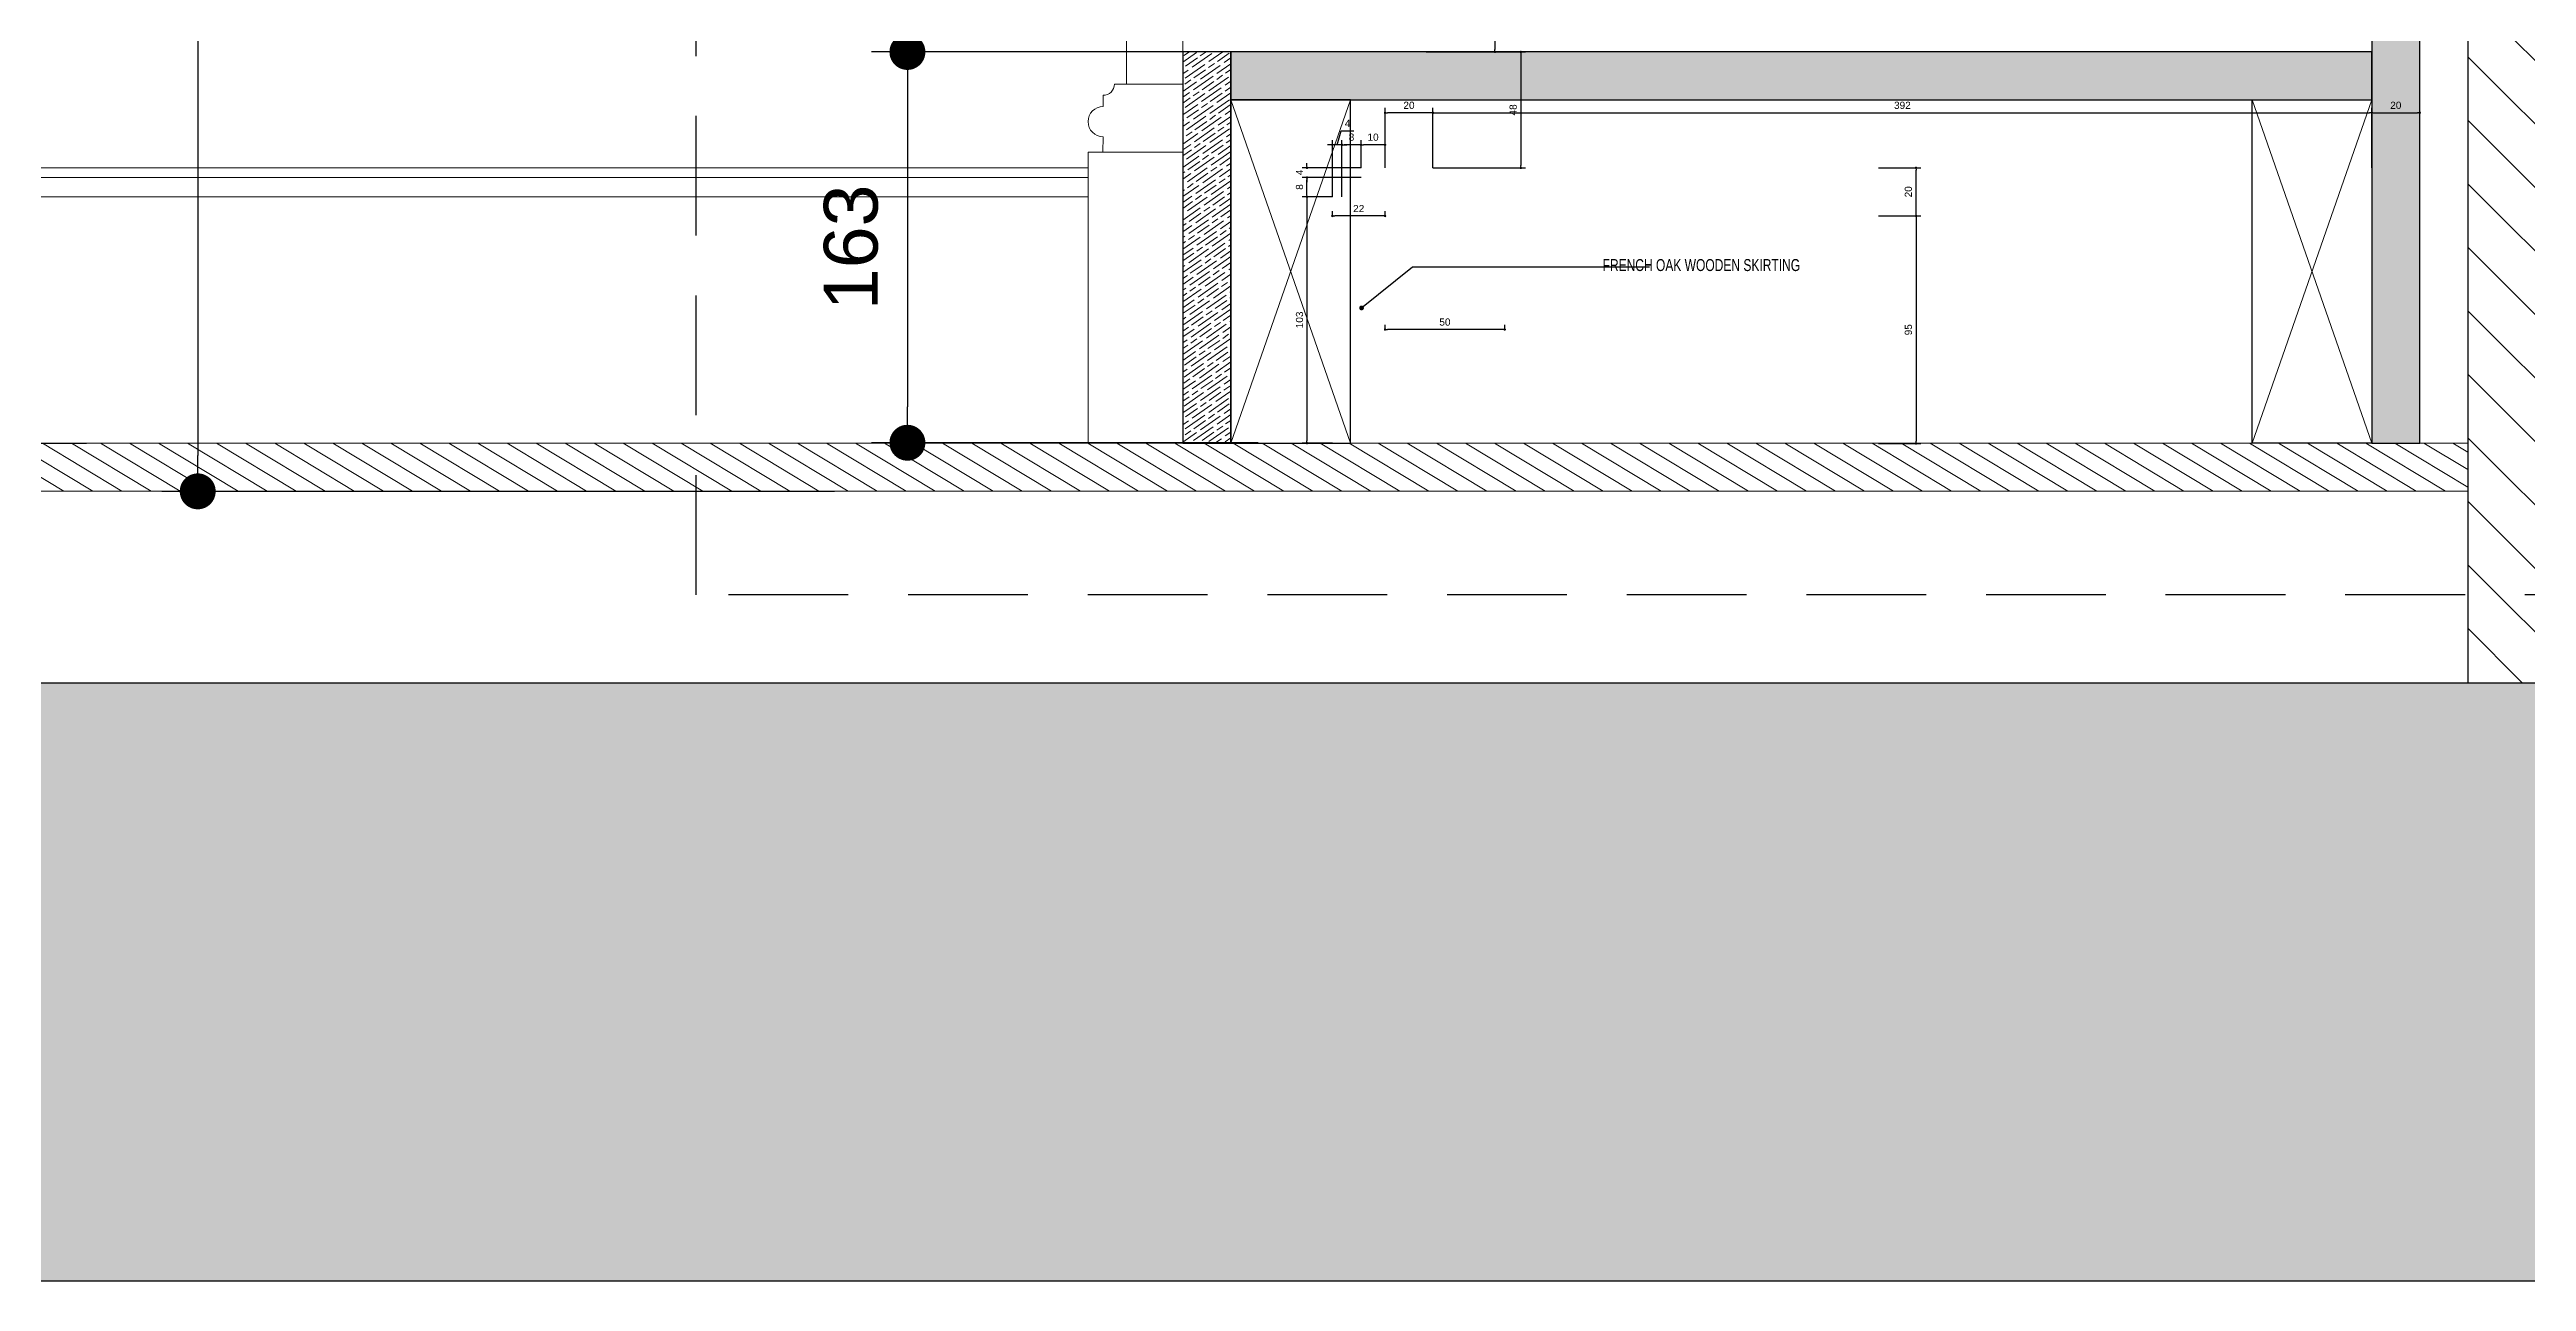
# Model space of a CAD drawing. Header units: inches. Extents: x 274057 to 444617, y 490067 to 635630.
# Drawn here: x 372737 to 373771, y 491745 to 492259 of the extents above; entities that cross this region are included whole.
import ezdxf

# ---------------------------------------------------------------- set-up
doc = ezdxf.new("R2010")
doc.units = ezdxf.units.IN
doc.header["$MEASUREMENT"] = 0
doc.linetypes.add('HIDDEN', pattern=[0.375, 0.25, -0.125])
for name, color, linetype in [('Calliper_wall hatch_CHB', 8, 'Continuous'), ('CQ Grg Gypsum', 41, 'Continuous'), ('CQ PANEL DIMENSION', 1, 'Continuous'), ('CQ Plaster', 1, 'Continuous'), ('CQ section wall', 3, 'Continuous'), ('CQ Sheet text', 3, 'Continuous'), ('CQ spot detail elevation', 1, 'Continuous'), ('CQ SPOT DETAILS', 40, 'Continuous'), ('CQ wall section', 5, 'Continuous'), ('CQ Wood plan', 23, 'Continuous'), ('CQ Wood Section', 60, 'Continuous'), ('WOOD 01', 34, 'Continuous')]:
    doc.layers.add(name, color=color, linetype=linetype)
for name, color, linetype, lineweight in [('CQ Gypsum Hatch', 8, 'Continuous', 20), ('CQ Section Flooring fin.', 6, 'Continuous', 0), ('CQ Wood', 30, 'Continuous', 0), ('CQ wooh hatch', 8, 'HIDDEN', 18)]:
    doc.layers.add(name, color=color, linetype=linetype, lineweight=lineweight)
doc.styles.add('DIM 50', font='romans.shx', dxfattribs={"width": 0.75, "height": 100})
doc.styles.get("Standard").update_dxf_attribs({"font": 'arial.ttf'})
doc.dimstyles.new('chester 15', dxfattribs={"dimscale": 0.15, "dimtxt": 150, "dimasz": 100, "dimexe": 100, "dimexo": 0, "dimgap": 80, "dimtad": 1, "dimdec": 0, "dimzin": 0, "dimdsep": 46, "dimtxsty": 'Standard', "dimblk": 'DOT', "dimcen": 100, "dimclrd": 1, "dimclre": 1, "dimclrt": 3, "dimadec": 0, "dimazin": 0, "dimtfac": 1, "dimtdec": 0, "dimtofl": 0, "dimtmove": 0, "dimatfit": 3, "dimfxl": 1, "dimtolj": 1, "dimtzin": 0, "dimlwd": -1, "dimarcsym": 0})
doc.dimstyles.new('CQ 2', dxfattribs={"dimscale": 0.02, "dimtxt": 150, "dimasz": 50, "dimexe": 100, "dimexo": 0, "dimgap": 80, "dimtad": 1, "dimdec": 0, "dimzin": 0, "dimdsep": 46, "dimtxsty": 'Standard', "dimblk": 'DOT', "dimcen": 100, "dimclrd": 1, "dimclre": 1, "dimclrt": 3, "dimadec": 0, "dimazin": 0, "dimtfac": 1, "dimtdec": 0, "dimtofl": 0, "dimtmove": 0, "dimatfit": 3, "dimfxl": 1, "dimtolj": 1, "dimtzin": 0, "dimlwd": -1, "dimarcsym": 0})
doc.dimstyles.get("Standard").update_dxf_attribs({"dimtxt": 0.18, "dimasz": 0.18, "dimexe": 0.18, "dimexo": 0.0625, "dimgap": 0.09, "dimtad": 0, "dimtih": 1, "dimtoh": 1, "dimdec": 4, "dimzin": 0, "dimdsep": 46, "dimtxsty": 'Standard', "dimcen": 0.09, "dimadec": 0, "dimazin": 0, "dimtfac": 1, "dimtdec": 4, "dimtofl": 0, "dimtmove": 0, "dimatfit": 3, "dimfxl": 1, "dimtolj": 1, "dimtzin": 0, "dimarcsym": 0})

# ---------------------------------------------------------------- blocks, each defined once
blk = doc.blocks.new('_Dot')
at = {"color": 0, "linetype": 'ByBlock', "lineweight": -2}
blk.add_line((-0.5, 0), (-1, 0), dxfattribs=at)
at = {"color": 0, "linetype": 'ByBlock', "const_width": 0.5}
blk.add_lwpolyline([(-0.25, 0, 1), (0.25, 0, 1)], format="xyb", close=True, dxfattribs=at)
blk = doc.blocks.new('*D1440')
at = {"layer": 'CQ PANEL DIMENSION', "color": 1, "lineweight": -2, "transparency": 16777216}
for p, q in [((372776.3, 495570.7), (372616.4, 495570.7)), ((372752.2, 492094.7), (372616.4, 492094.7))]:
    blk.add_line(p, q, dxfattribs=at)
at = {"layer": 'CQ PANEL DIMENSION', "color": 1, "transparency": 16777216}
blk.add_line((372631.4, 495555.7), (372631.4, 492109.7), dxfattribs=at)
at = {"layer": 'Defpoints', "color": 0, "transparency": 16777216}
for p in [(372776.3, 495570.7, 0), (372631.4, 492094.7), (372752.2, 492094.7)]:
    blk.add_point(p, dxfattribs=at)
at = {"layer": 'CQ PANEL DIMENSION', "color": 1, "transparency": 16777216, "xscale": 15, "yscale": 15, "zscale": 15}
for p, rotation in [((372631.4, 495570.7), 90), ((372631.4, 492094.7), 270)]:
    blk.add_blockref('_Dot', p, dxfattribs=dict(at, rotation=rotation))
at = {"layer": 'CQ PANEL DIMENSION', "color": 3, "transparency": 16777216, "insert": (372607.9, 493832.7), "char_height": 22.5, "attachment_point": 5, "rotation": 90}
blk.add_mtext('\\A1;3476', dxfattribs=at)
blk = doc.blocks.new('*D1441')
at = {"layer": 'CQ PANEL DIMENSION', "color": 1, "lineweight": -2, "transparency": 16777216}
for p, q in [((373064.4, 495194.7), (372783.6, 495194.7)), ((373064.4, 492074.7), (372783.6, 492074.7))]:
    blk.add_line(p, q, dxfattribs=at)
at = {"layer": 'CQ PANEL DIMENSION', "color": 1, "transparency": 16777216}
blk.add_line((372798.6, 495179.7), (372798.6, 492089.7), dxfattribs=at)
at = {"layer": 'Defpoints', "color": 0, "transparency": 16777216}
for p in [(373064.4, 495194.7, 0), (372798.6, 492074.7), (373064.4, 492074.7, 0)]:
    blk.add_point(p, dxfattribs=at)
at = {"layer": 'CQ PANEL DIMENSION', "color": 1, "transparency": 16777216, "xscale": 15, "yscale": 15, "zscale": 15}
for p, rotation in [((372798.6, 495194.7), 90), ((372798.6, 492074.7), 270)]:
    blk.add_blockref('_Dot', p, dxfattribs=dict(at, rotation=rotation))
at = {"layer": 'CQ PANEL DIMENSION', "color": 3, "transparency": 16777216, "insert": (372775.1, 493634.7), "char_height": 22.5, "attachment_point": 5, "rotation": 90}
blk.add_mtext('\\A1;3120', dxfattribs=at)
blk = doc.blocks.new('ff15 section c and d')
at = {"layer": 'Calliper_wall hatch_CHB', "ltscale": 300}
h = blk.add_hatch(dxfattribs=at)
h.set_pattern_fill('AR-CONC', color=256, scale=10, angle=-13.9714, style=0)
h.set_pattern_definition([(36.028577, (0, 0), (68.0890203, -23.40695), [7.5, -82.5]), (341.028577, (0, 0), (4.6961155, 76.3439316), [6, -66]), (86.480021, (5.674, -1.95), (72.7851354, 52.936981), [6.374019, -70.114211]), (32.212777, (4.83, 19.41), (99.570572, -41.829513), [11.25, -123.75]), (82.664212, (13.13, 15.92), (114.220033, 71.96377), [9.561034, -105.171376]), (337.21274, (4.83, 19.41), (114.220033, 71.96377), [9, -99]), (7.028577, (13.326, 12.14), (48.2040844, -53.482392), [7.5, -82.5]), (312.028577, (13.326, 12.14), (41.119588, 64.495185), [6, -66]), (57.480021, (17.34, 7.685), (89.323671, 11.012793), [6.374019, -70.114211]), (23.5285767, (0, 0), (9.2173322, 32.010976), [0, -65.2, 0, -67, 0, -66.25]), (353.528577, (0, 0), (35.0512903, 31.9228578), [0, -38.2, 0, -63.7, 0, -25.25]), (313.5285767, (-21.64, 5.384), (51.2584374, -15.0772595), [0, -25, 0, -78, 0, -103.5]), (303.528577, (-31.344, 7.8), (59.0102484, -4.3659754), [0, -32.5, 0, -51.8, 0, -73.5])])
h.paths.add_polyline_path([(359082.1, 520249.3), (351544, 520249.3), (351544, 519999.3), (359082.1, 519999.3)])
h.paths.add_polyline_path([(359082.1, 516299.3), (351544, 516299.3), (351544, 516049.3), (359082.1, 516049.3)])
at = {"layer": 'Calliper_wall hatch_CHB'}
h = blk.add_hatch(dxfattribs=at)
h.set_pattern_fill('ANSI31,_O', color=8, scale=150)
h.set_pattern_definition([(45, (0, 0), (-13.25825215, 13.25825215), [])])
h.paths.add_polyline_path([(351925.4, 516299.3), (351725.4, 516299.3), (351725.4, 519999.3), (351925.4, 519999.3)])
h.paths.add_polyline_path([(358625.4, 516299.3), (358425.4, 516299.3), (358425.4, 519999.3), (358625.4, 519999.3)])
at = {"layer": 'CQ Gypsum Hatch'}
h = blk.add_hatch(dxfattribs=at)
h.set_pattern_fill('ANSI31', color=256, scale=50, angle=-13.971423)
h.paths.add_polyline_path([(351925.4, 516379.3), (358425.4, 516379.3), (358425.4, 516399.3), (351925.4, 516399.3)])
at = {"layer": 'CQ Plaster', "color": 1, "ltscale": 0.03}
blk.add_line((351945.4, 516399.3, 0), (351945.4, 519999.3, 0), dxfattribs=at)
at = {"layer": 'CQ Section Flooring fin.'}
for p, q in [((358425.4, 516399.3, 0), (351925.4, 516399.3, 0)), ((358425.4, 516379.3, 0), (351925.4, 516379.3, 0))]:
    blk.add_line(p, q, dxfattribs=at)
at = {"layer": 'CQ section wall', "elevation": 0}
blk.add_lwpolyline([(351925.4, 516299.3), (351725.4, 516299.3), (351725.4, 519999.3), (351925.4, 519999.3)], close=True, dxfattribs=at)
for points in [[(359082.1, 516299.3), (351544, 516299.3)], [(351544, 516049.3), (359082.1, 516049.3)]]:
    blk.add_lwpolyline(points, dxfattribs=at)
blk = doc.blocks.new('tv cabinet section')
at = {"layer": 'CQ wooh hatch', "ltscale": 1000}
h = blk.add_hatch(dxfattribs=at)
h.set_pattern_fill('GOST_WOOD', color=256, angle=45, style=0)
h.set_pattern_definition([(135, (283.227, -8e-09), (4.242640687, 4.242640687), [10, -2]), (135, (286.055, -8e-09), (4.242640687, 4.242640687), [6, -1.5, 3, -1.5]), (135, (289.591, -0.707), (4.242640687, 4.242640687), [10, -2])])
h.paths.add_polyline_path([(362699.2, 517274.2), (362719.2, 517274.2), (362719.2, 516399.3), (362699.2, 516399.3)])
h = blk.add_hatch(dxfattribs=at)
h.set_pattern_fill('GOST_WOOD', color=256, angle=45, style=0)
h.set_pattern_definition([(135, (369.6096, 43.448), (4.242640687, 4.242640687), [10, -2]), (135, (372.438, 43.448), (4.242640687, 4.242640687), [6, -1.5, 3, -1.5]), (135, (375.9736, 42.741), (4.242640687, 4.242640687), [10, -2])])
h.paths.add_polyline_path([(362719.2, 516562.7), (363195.6, 516562.7), (363195.6, 516542.7), (362719.2, 516542.7)])
at = {"layer": 'CQ wooh hatch'}
h = blk.add_hatch(dxfattribs=at)
h.set_pattern_fill('GOST_WOOD', color=256, angle=55, style=0)
h.set_pattern_definition([(145, (84.385, 0), (3.44145862, 4.914912266), [10, -2]), (145, (87.17, 0.491), (3.44145862, 4.914912266), [6, -1.5, 3, -1.5]), (145, (90.775, 0.409), (3.44145862, 4.914912266), [10, -2])])
h.paths.add_polyline_path([(363195.6, 516399.3), (363215.6, 516399.3), (363215.6, 516562.8), (363195.6, 516562.8)])
at = {"layer": 'CQ Grg Gypsum'}
for points, elevation in [([(362699.2, 517274.2), (362719.2, 517274.2), (362719.2, 516399.3), (362699.2, 516399.3)], 0.1), ([(362769.2, 516542.7), (362719.2, 516542.7), (362719.2, 516399.3), (362769.2, 516399.3)], 0), ([(363145.6, 516542.7), (363195.6, 516542.7), (363195.6, 516399.3), (363145.6, 516399.3)], 0)]:
    blk.add_lwpolyline(points, close=True, dxfattribs=dict(at, elevation=elevation))
at = {"layer": 'CQ Wood'}
for p, q in [((362769.2, 516542.7, 0), (362719.2, 516399.3, 0.2)), ((362719.2, 516542.7, 0), (362769.2, 516399.3, 0.1)), ((363145.6, 516542.7, -0.2), (363195.6, 516399.3, 0.1)), ((363195.6, 516542.7, -0.2), (363145.6, 516399.3, 0))]:
    blk.add_line(p, q, dxfattribs=at)
at = {"layer": 'CQ Wood Section', "ltscale": 1000}
for points, elevation in [([(362719.2, 516562.7), (363195.6, 516562.8), (363195.6, 516542.7), (362719.2, 516542.7)], -0.2), ([(363195.6, 516562.8), (363215.6, 516562.8), (363215.6, 516399.3), (363195.6, 516399.3)], 0.1)]:
    blk.add_lwpolyline(points, close=True, dxfattribs=dict(at, elevation=elevation))
at = {"layer": 'WOOD 01', "lineweight": 0, "ltscale": 500}
blk.add_line((363215.6, 516520.8, 0.1), (363255.2, 516520.8, 0.1), dxfattribs=at)
at = {"layer": 'WOOD 01', "lineweight": 0, "ltscale": 500, "elevation": 0.1}
blk.add_lwpolyline([(363215.6, 517274.3), (363239.2, 517274.3), (363239.2, 516549.3), (363215.6, 516549.3)], close=True, dxfattribs=at)
blk.add_lwpolyline([(363239.2, 516549.3), (363244.2, 516549.3, 0.414214), (363248.9, 516544.6), (363248.9, 516539.9, -1), (363248.9, 516527.3), (363249, 516520.8)], format="xyb", dxfattribs=at)
blk.add_lwpolyline([(363215.6, 516520.8), (363255.2, 516520.8), (363255.2, 516399.3), (363215.6, 516399.3)], dxfattribs=at)
blk = doc.blocks.new('*D1482')
at = {"layer": 'CQ SPOT DETAILS', "color": 1, "lineweight": -2, "transparency": 16777216}
for p, q in [((373706.3, 492209.8), (373706.3, 492234.8)), ((373726.3, 492232.8), (373726.3, 492234.8))]:
    blk.add_line(p, q, dxfattribs=at)
at = {"layer": 'CQ SPOT DETAILS', "color": 1, "transparency": 16777216}
blk.add_line((373707.3, 492232.8), (373725.3, 492232.8), dxfattribs=at)
at = {"layer": 'Defpoints', "color": 0, "transparency": 16777216}
for p in [(373726.3, 492232.8), (373726.3, 492232.8), (373706.3, 492209.8, -0.1)]:
    blk.add_point(p, dxfattribs=at)
at = {"layer": 'CQ SPOT DETAILS', "color": 1, "transparency": 16777216, "rotation": 180}
blk.add_blockref('_Dot', (373706.3, 492232.8), dxfattribs=at)
at = {"layer": 'CQ SPOT DETAILS', "color": 1, "transparency": 16777216}
blk.add_blockref('_Dot', (373726.3, 492232.8), dxfattribs=at)
at = {"layer": 'CQ SPOT DETAILS', "color": 3, "transparency": 16777216, "insert": (373716.3, 492235.9), "char_height": 3, "attachment_point": 5}
blk.add_mtext('\\A1;20', dxfattribs=at)
blk = doc.blocks.new('*D1557')
at = {"layer": 'CQ PANEL DIMENSION', "color": 1, "lineweight": -2, "transparency": 16777216}
for p, q in [((373289.3, 492994.6), (373079.9, 492994.6)), ((373241.3, 492258.2), (373079.9, 492258.2))]:
    blk.add_line(p, q, dxfattribs=at)
at = {"layer": 'CQ PANEL DIMENSION', "color": 1, "transparency": 16777216}
blk.add_line((373094.9, 492979.6), (373094.9, 492273.2), dxfattribs=at)
at = {"layer": 'Defpoints', "color": 0, "transparency": 16777216}
for p in [(373289.3, 492994.6, -0.1), (373094.9, 492258.2), (373241.3, 492258.2, -0.2)]:
    blk.add_point(p, dxfattribs=at)
at = {"layer": 'CQ PANEL DIMENSION', "color": 1, "transparency": 16777216, "xscale": 15, "yscale": 15, "zscale": 15}
for p, rotation in [((373094.9, 492994.6), 90), ((373094.9, 492258.2), 270)]:
    blk.add_blockref('_Dot', p, dxfattribs=dict(at, rotation=rotation))
at = {"layer": 'CQ PANEL DIMENSION', "color": 3, "transparency": 16777216, "insert": (373071.4, 492626.4), "char_height": 22.5, "attachment_point": 5, "rotation": 90}
blk.add_mtext('\\A1;736', dxfattribs=at)
blk = doc.blocks.new('*D1558')
at = {"layer": 'CQ PANEL DIMENSION', "color": 1, "lineweight": -2, "transparency": 16777216}
for p, q in [((373241.3, 492258.2), (373079.9, 492258.2)), ((373241.3, 492095), (373079.9, 492095))]:
    blk.add_line(p, q, dxfattribs=at)
at = {"layer": 'CQ PANEL DIMENSION', "color": 1, "transparency": 16777216}
blk.add_line((373094.9, 492243.2), (373094.9, 492110), dxfattribs=at)
at = {"layer": 'Defpoints', "color": 0, "transparency": 16777216}
for p in [(373241.3, 492258.2, -0.2), (373094.9, 492095), (373241.3, 492095, 0)]:
    blk.add_point(p, dxfattribs=at)
at = {"layer": 'CQ PANEL DIMENSION', "color": 1, "transparency": 16777216, "xscale": 15, "yscale": 15, "zscale": 15}
for p, rotation in [((373094.9, 492258.2), 90), ((373094.9, 492095), 270)]:
    blk.add_blockref('_Dot', p, dxfattribs=dict(at, rotation=rotation))
at = {"layer": 'CQ PANEL DIMENSION', "color": 3, "transparency": 16777216, "insert": (373071.4, 492176.6), "char_height": 22.5, "attachment_point": 5, "rotation": 90}
blk.add_mtext('\\A1;163', dxfattribs=at)
blk = doc.blocks.new('*D1613')
at = {"layer": 'CQ SPOT DETAILS', "color": 1, "lineweight": -2, "transparency": 16777216}
for p, q in [((373314.3, 492209.8), (373314.3, 492234.8)), ((373706.3, 492209.8), (373706.3, 492234.8))]:
    blk.add_line(p, q, dxfattribs=at)
at = {"layer": 'CQ SPOT DETAILS', "color": 1, "transparency": 16777216}
blk.add_line((373315.3, 492232.8), (373705.3, 492232.8), dxfattribs=at)
at = {"layer": 'Defpoints', "color": 0, "transparency": 16777216}
for p in [(373706.3, 492232.8), (373314.3, 492209.8, -0.1), (373706.3, 492209.8, -0.1)]:
    blk.add_point(p, dxfattribs=at)
at = {"layer": 'CQ SPOT DETAILS', "color": 1, "transparency": 16777216, "rotation": 180}
blk.add_blockref('_Dot', (373314.3, 492232.8), dxfattribs=at)
at = {"layer": 'CQ SPOT DETAILS', "color": 1, "transparency": 16777216}
blk.add_blockref('_Dot', (373706.3, 492232.8), dxfattribs=at)
at = {"layer": 'CQ SPOT DETAILS', "color": 3, "transparency": 16777216, "insert": (373510.3, 492235.9), "char_height": 3, "attachment_point": 5}
blk.add_mtext('\\A1;392', dxfattribs=at)
blk = doc.blocks.new('*D1614')
at = {"layer": 'CQ SPOT DETAILS', "color": 1, "lineweight": -2, "transparency": 16777216}
for p, q in [((373706.3, 492209.8), (373706.3, 492234.8)), ((373726.3, 492232.8), (373726.3, 492234.8))]:
    blk.add_line(p, q, dxfattribs=at)
at = {"layer": 'CQ SPOT DETAILS', "color": 1, "transparency": 16777216}
blk.add_line((373707.3, 492232.8), (373725.3, 492232.8), dxfattribs=at)
at = {"layer": 'Defpoints', "color": 0, "transparency": 16777216}
for p in [(373726.3, 492232.8), (373726.3, 492232.8), (373706.3, 492209.8, -0.1)]:
    blk.add_point(p, dxfattribs=at)
at = {"layer": 'CQ SPOT DETAILS', "color": 1, "transparency": 16777216, "rotation": 180}
blk.add_blockref('_Dot', (373706.3, 492232.8), dxfattribs=at)
at = {"layer": 'CQ SPOT DETAILS', "color": 1, "transparency": 16777216}
blk.add_blockref('_Dot', (373726.3, 492232.8), dxfattribs=at)
at = {"layer": 'CQ SPOT DETAILS', "color": 3, "transparency": 16777216, "insert": (373716.3, 492235.9), "char_height": 3, "attachment_point": 5}
blk.add_mtext('\\A1;20', dxfattribs=at)
blk = doc.blocks.new('*D1567')
at = {"layer": 'CQ SPOT DETAILS', "color": 1, "lineweight": -2, "transparency": 16777216}
for p, q in [((373294.3, 492209.8), (373294.3, 492234.8)), ((373314.3, 492209.8), (373314.3, 492234.8))]:
    blk.add_line(p, q, dxfattribs=at)
at = {"layer": 'CQ SPOT DETAILS', "color": 1, "transparency": 16777216}
blk.add_line((373313.3, 492232.8), (373295.3, 492232.8), dxfattribs=at)
at = {"layer": 'Defpoints', "color": 0, "transparency": 16777216}
for p in [(373294.3, 492232.8), (373294.3, 492209.8, 0), (373314.3, 492209.8, -0.1)]:
    blk.add_point(p, dxfattribs=at)
at = {"layer": 'CQ SPOT DETAILS', "color": 1, "transparency": 16777216, "rotation": 180}
blk.add_blockref('_Dot', (373294.3, 492232.8), dxfattribs=at)
at = {"layer": 'CQ SPOT DETAILS', "color": 1, "transparency": 16777216}
blk.add_blockref('_Dot', (373314.3, 492232.8), dxfattribs=at)
at = {"layer": 'CQ SPOT DETAILS', "color": 3, "transparency": 16777216, "insert": (373304.3, 492235.9), "char_height": 3, "attachment_point": 5}
blk.add_mtext('\\A1;20', dxfattribs=at)
blk = doc.blocks.new('*D1615')
at = {"layer": 'CQ SPOT DETAILS', "color": 1, "lineweight": -2, "transparency": 16777216}
for p, q in [((373272.3, 492189.7), (373272.3, 492191.7)), ((373294.3, 492189.7), (373294.3, 492191.7))]:
    blk.add_line(p, q, dxfattribs=at)
at = {"layer": 'CQ SPOT DETAILS', "color": 1, "transparency": 16777216}
blk.add_line((373293.3, 492189.7), (373273.3, 492189.7), dxfattribs=at)
at = {"layer": 'Defpoints', "color": 0, "transparency": 16777216}
for p in [(373272.3, 492189.7, 0), (373272.3, 492189.7), (373294.3, 492189.7, -0.1)]:
    blk.add_point(p, dxfattribs=at)
at = {"layer": 'CQ SPOT DETAILS', "color": 1, "transparency": 16777216, "rotation": 180}
blk.add_blockref('_Dot', (373272.3, 492189.7), dxfattribs=at)
at = {"layer": 'CQ SPOT DETAILS', "color": 1, "transparency": 16777216}
blk.add_blockref('_Dot', (373294.3, 492189.7), dxfattribs=at)
at = {"layer": 'CQ SPOT DETAILS', "color": 3, "transparency": 16777216, "insert": (373283.3, 492192.8), "char_height": 3, "attachment_point": 5}
blk.add_mtext('\\A1;22', dxfattribs=at)
blk = doc.blocks.new('*D1616')
at = {"layer": 'CQ SPOT DETAILS', "color": 1, "lineweight": -2, "transparency": 16777216}
for p, q in [((373284.3, 492209.8), (373284.3, 492221.4)), ((373294.3, 492209.8), (373294.3, 492221.4))]:
    blk.add_line(p, q, dxfattribs=at)
at = {"layer": 'CQ SPOT DETAILS', "color": 1, "transparency": 16777216}
blk.add_line((373293.3, 492219.4), (373285.3, 492219.4), dxfattribs=at)
at = {"layer": 'Defpoints', "color": 0, "transparency": 16777216}
for p in [(373284.3, 492219.4), (373284.3, 492209.8, 0), (373294.3, 492209.8)]:
    blk.add_point(p, dxfattribs=at)
at = {"layer": 'CQ SPOT DETAILS', "color": 1, "transparency": 16777216, "rotation": 180}
blk.add_blockref('_Dot', (373284.3, 492219.4), dxfattribs=at)
at = {"layer": 'CQ SPOT DETAILS', "color": 1, "transparency": 16777216}
blk.add_blockref('_Dot', (373294.3, 492219.4), dxfattribs=at)
at = {"layer": 'CQ SPOT DETAILS', "color": 3, "transparency": 16777216, "insert": (373289.3, 492222.6), "char_height": 3, "attachment_point": 5}
blk.add_mtext('\\A1;10', dxfattribs=at)
blk = doc.blocks.new('*D1617')
at = {"layer": 'CQ SPOT DETAILS', "color": 1, "lineweight": -2, "transparency": 16777216}
for p, q in [((373276.3, 492197.7), (373276.3, 492221.4)), ((373284.3, 492209.8), (373284.3, 492221.4))]:
    blk.add_line(p, q, dxfattribs=at)
at = {"layer": 'CQ SPOT DETAILS', "color": 1, "transparency": 16777216}
blk.add_line((373283.3, 492219.4), (373277.3, 492219.4), dxfattribs=at)
at = {"layer": 'Defpoints', "color": 0, "transparency": 16777216}
for p in [(373276.3, 492219.4), (373284.3, 492209.8, 0), (373276.3, 492197.7)]:
    blk.add_point(p, dxfattribs=at)
at = {"layer": 'CQ SPOT DETAILS', "color": 1, "transparency": 16777216, "rotation": 180}
blk.add_blockref('_Dot', (373276.3, 492219.4), dxfattribs=at)
at = {"layer": 'CQ SPOT DETAILS', "color": 1, "transparency": 16777216}
blk.add_blockref('_Dot', (373284.3, 492219.4), dxfattribs=at)
at = {"layer": 'CQ SPOT DETAILS', "color": 3, "transparency": 16777216, "insert": (373280.3, 492222.6), "char_height": 3, "attachment_point": 5}
blk.add_mtext('\\A1;8', dxfattribs=at)
blk = doc.blocks.new('*D1618')
at = {"layer": 'CQ SPOT DETAILS', "color": 1, "transparency": 16777216}
for p, q in [((373274.3, 492219.4), (373276, 492225.3)), ((373276, 492225.3), (373281.3, 492225.3)), ((373271.3, 492219.4), (373270.3, 492219.4)), ((373276.3, 492219.4), (373272.3, 492219.4)), ((373277.3, 492219.4), (373278.3, 492219.4))]:
    blk.add_line(p, q, dxfattribs=at)
at = {"layer": 'CQ SPOT DETAILS', "color": 1, "lineweight": -2, "transparency": 16777216}
for p, q in [((373272.3, 492197.7), (373272.3, 492221.4)), ((373276.3, 492197.7), (373276.3, 492221.4))]:
    blk.add_line(p, q, dxfattribs=at)
at = {"layer": 'Defpoints', "color": 0, "transparency": 16777216}
for p in [(373272.3, 492219.4), (373272.3, 492197.7, 0), (373276.3, 492197.7)]:
    blk.add_point(p, dxfattribs=at)
at = {"layer": 'CQ SPOT DETAILS', "color": 1, "transparency": 16777216}
blk.add_blockref('_Dot', (373272.3, 492219.4), dxfattribs=at)
at = {"layer": 'CQ SPOT DETAILS', "color": 1, "transparency": 16777216, "rotation": 180}
blk.add_blockref('_Dot', (373276.3, 492219.4), dxfattribs=at)
at = {"layer": 'CQ SPOT DETAILS', "color": 3, "transparency": 16777216, "insert": (373278.7, 492228.4), "char_height": 3, "attachment_point": 5}
blk.add_mtext('\\A1;4', dxfattribs=at)
blk = doc.blocks.new('*D1619')
at = {"layer": 'CQ SPOT DETAILS', "color": 1, "lineweight": -2, "transparency": 16777216}
for p, q in [((373272.3, 492197.7), (373259.7, 492197.7)), ((373272.3, 492094.8), (373259.7, 492094.8))]:
    blk.add_line(p, q, dxfattribs=at)
at = {"layer": 'CQ SPOT DETAILS', "color": 1, "transparency": 16777216}
blk.add_line((373261.7, 492196.7), (373261.7, 492095.8), dxfattribs=at)
at = {"layer": 'Defpoints', "color": 0, "transparency": 16777216}
for p in [(373272.3, 492197.7), (373261.7, 492094.8), (373272.3, 492094.8, 0)]:
    blk.add_point(p, dxfattribs=at)
at = {"layer": 'CQ SPOT DETAILS', "color": 1, "transparency": 16777216}
for p, rotation in [((373261.7, 492197.7), 90), ((373261.7, 492094.8), 270)]:
    blk.add_blockref('_Dot', p, dxfattribs=dict(at, rotation=rotation))
at = {"layer": 'CQ SPOT DETAILS', "color": 3, "transparency": 16777216, "insert": (373258.6, 492146.3), "char_height": 3, "attachment_point": 5, "rotation": 90}
blk.add_mtext('\\A1;103', dxfattribs=at)
blk = doc.blocks.new('*D1620')
at = {"layer": 'CQ SPOT DETAILS', "color": 1, "lineweight": -2, "transparency": 16777216}
for p, q in [((373284.3, 492205.8), (373259.7, 492205.8)), ((373272.3, 492197.7), (373259.7, 492197.7))]:
    blk.add_line(p, q, dxfattribs=at)
at = {"layer": 'CQ SPOT DETAILS', "color": 1, "transparency": 16777216}
blk.add_line((373261.7, 492198.7), (373261.7, 492204.8), dxfattribs=at)
at = {"layer": 'Defpoints', "color": 0, "transparency": 16777216}
for p in [(373261.7, 492205.8), (373284.3, 492205.8, 0), (373272.3, 492197.7)]:
    blk.add_point(p, dxfattribs=at)
at = {"layer": 'CQ SPOT DETAILS', "color": 1, "transparency": 16777216}
for p, rotation in [((373261.7, 492205.8), 90), ((373261.7, 492197.7), 270)]:
    blk.add_blockref('_Dot', p, dxfattribs=dict(at, rotation=rotation))
at = {"layer": 'CQ SPOT DETAILS', "color": 3, "transparency": 16777216, "insert": (373258.6, 492201.8), "char_height": 3, "attachment_point": 5, "rotation": 90}
blk.add_mtext('\\A1;8', dxfattribs=at)
blk = doc.blocks.new('*D1569')
at = {"layer": 'CQ SPOT DETAILS', "color": 1, "lineweight": -2, "transparency": 16777216}
for p, q in [((373284.3, 492209.8), (373259.7, 492209.8)), ((373284.3, 492205.8), (373259.7, 492205.8))]:
    blk.add_line(p, q, dxfattribs=at)
at = {"layer": 'CQ SPOT DETAILS', "color": 1, "transparency": 16777216}
for p, q in [((373261.7, 492210.8), (373261.7, 492211.8)), ((373261.7, 492204.8), (373261.7, 492203.8))]:
    blk.add_line(p, q, dxfattribs=at)
at = {"layer": 'Defpoints', "color": 0, "transparency": 16777216}
for p in [(373261.7, 492209.8), (373284.3, 492209.8), (373284.3, 492205.8)]:
    blk.add_point(p, dxfattribs=at)
at = {"layer": 'CQ SPOT DETAILS', "color": 1, "transparency": 16777216}
for p, rotation in [((373261.7, 492209.8), 270), ((373261.7, 492205.8), 90)]:
    blk.add_blockref('_Dot', p, dxfattribs=dict(at, rotation=rotation))
at = {"layer": 'CQ SPOT DETAILS', "color": 3, "transparency": 16777216, "insert": (373258.6, 492207.9), "char_height": 3, "attachment_point": 5, "rotation": 90}
blk.add_mtext('\\A1;4', dxfattribs=at)
blk = doc.blocks.new('*D1621')
at = {"layer": 'CQ SPOT DETAILS', "color": 1, "lineweight": -2, "transparency": 16777216}
for p, q in [((373294.3, 492142.3), (373294.3, 492144.3)), ((373344.3, 492142.3), (373344.3, 492144.3))]:
    blk.add_line(p, q, dxfattribs=at)
at = {"layer": 'CQ SPOT DETAILS', "color": 1, "transparency": 16777216}
blk.add_line((373343.3, 492142.3), (373295.3, 492142.3), dxfattribs=at)
at = {"layer": 'Defpoints', "color": 0, "transparency": 16777216}
for p in [(373294.3, 492142.3, -0.1), (373294.3, 492142.3), (373344.3, 492142.3, -0.1)]:
    blk.add_point(p, dxfattribs=at)
at = {"layer": 'CQ SPOT DETAILS', "color": 1, "transparency": 16777216, "rotation": 180}
blk.add_blockref('_Dot', (373294.3, 492142.3), dxfattribs=at)
at = {"layer": 'CQ SPOT DETAILS', "color": 1, "transparency": 16777216}
blk.add_blockref('_Dot', (373344.3, 492142.3), dxfattribs=at)
at = {"layer": 'CQ SPOT DETAILS', "color": 3, "transparency": 16777216, "insert": (373319.3, 492145.4), "char_height": 3, "attachment_point": 5}
blk.add_mtext('\\A1;50', dxfattribs=at)
blk = doc.blocks.new('*D1622')
at = {"layer": 'CQ SPOT DETAILS', "color": 1, "lineweight": -2, "transparency": 16777216}
for p, q in [((373500.3, 492189.7), (373518, 492189.7)), ((373500.3, 492094.7), (373518, 492094.7))]:
    blk.add_line(p, q, dxfattribs=at)
at = {"layer": 'CQ SPOT DETAILS', "color": 1, "transparency": 16777216}
blk.add_line((373516, 492188.7), (373516, 492095.7), dxfattribs=at)
at = {"layer": 'Defpoints', "color": 0, "transparency": 16777216}
for p in [(373500.3, 492189.7, -0.1), (373500.3, 492094.7, 0), (373516, 492094.7)]:
    blk.add_point(p, dxfattribs=at)
at = {"layer": 'CQ SPOT DETAILS', "color": 1, "transparency": 16777216}
for p, rotation in [((373516, 492189.7), 90), ((373516, 492094.7), 270)]:
    blk.add_blockref('_Dot', p, dxfattribs=dict(at, rotation=rotation))
at = {"layer": 'CQ SPOT DETAILS', "color": 3, "transparency": 16777216, "insert": (373512.8, 492142.2), "char_height": 3, "attachment_point": 5, "rotation": 90}
blk.add_mtext('\\A1;95', dxfattribs=at)
blk = doc.blocks.new('*D1623')
at = {"layer": 'CQ SPOT DETAILS', "color": 1, "lineweight": -2, "transparency": 16777216}
for p, q in [((373500.3, 492209.8), (373518, 492209.8)), ((373500.3, 492189.7), (373518, 492189.7))]:
    blk.add_line(p, q, dxfattribs=at)
at = {"layer": 'CQ SPOT DETAILS', "color": 1, "transparency": 16777216}
blk.add_line((373516, 492190.7), (373516, 492208.8), dxfattribs=at)
at = {"layer": 'Defpoints', "color": 0, "transparency": 16777216}
for p in [(373500.3, 492209.8, -0.1), (373516, 492209.8), (373500.3, 492189.7)]:
    blk.add_point(p, dxfattribs=at)
at = {"layer": 'CQ SPOT DETAILS', "color": 1, "transparency": 16777216}
for p, rotation in [((373516, 492209.8), 90), ((373516, 492189.7), 270)]:
    blk.add_blockref('_Dot', p, dxfattribs=dict(at, rotation=rotation))
at = {"layer": 'CQ SPOT DETAILS', "color": 3, "transparency": 16777216, "insert": (373512.8, 492199.8), "char_height": 3, "attachment_point": 5, "rotation": 90}
blk.add_mtext('\\A1;20', dxfattribs=at)
blk = doc.blocks.new('*D1624')
at = {"layer": 'CQ SPOT DETAILS', "color": 1, "lineweight": -2, "transparency": 16777216}
for p, q in [((373311.5, 492319.8), (373342.2, 492319.8)), ((373311.5, 492258.2), (373342.2, 492258.2))]:
    blk.add_line(p, q, dxfattribs=at)
at = {"layer": 'CQ SPOT DETAILS', "color": 1, "transparency": 16777216}
blk.add_line((373340.2, 492318.8), (373340.2, 492259.2), dxfattribs=at)
at = {"layer": 'Defpoints', "color": 0, "transparency": 16777216}
for p in [(373311.5, 492319.8, -0.1), (373311.5, 492258.2, -0.3), (373340.2, 492258.2)]:
    blk.add_point(p, dxfattribs=at)
at = {"layer": 'CQ SPOT DETAILS', "color": 1, "transparency": 16777216}
for p, rotation in [((373340.2, 492319.8), 90), ((373340.2, 492258.2), 270)]:
    blk.add_blockref('_Dot', p, dxfattribs=dict(at, rotation=rotation))
at = {"layer": 'CQ SPOT DETAILS', "color": 3, "transparency": 16777216, "insert": (373337.1, 492289), "char_height": 3, "attachment_point": 5, "rotation": 90}
blk.add_mtext('\\A1;62', dxfattribs=at)
blk = doc.blocks.new('*D1657')
at = {"layer": 'CQ SPOT DETAILS', "color": 1, "lineweight": -2, "transparency": 16777216}
for p, q in [((373314.3, 492258.2), (373353, 492258.2)), ((373314.3, 492209.8), (373353, 492209.8))]:
    blk.add_line(p, q, dxfattribs=at)
at = {"layer": 'CQ SPOT DETAILS', "color": 1, "transparency": 16777216}
blk.add_line((373351, 492257.2), (373351, 492210.8), dxfattribs=at)
at = {"layer": 'Defpoints', "color": 0, "transparency": 16777216}
for p in [(373314.3, 492258.2, -0.1), (373314.3, 492209.8), (373351, 492209.8)]:
    blk.add_point(p, dxfattribs=at)
at = {"layer": 'CQ SPOT DETAILS', "color": 1, "transparency": 16777216}
for p, rotation in [((373351, 492258.2), 90), ((373351, 492209.8), 270)]:
    blk.add_blockref('_Dot', p, dxfattribs=dict(at, rotation=rotation))
at = {"layer": 'CQ SPOT DETAILS', "color": 3, "transparency": 16777216, "insert": (373347.8, 492234), "char_height": 3, "attachment_point": 5, "rotation": 90}
blk.add_mtext('\\A1;48', dxfattribs=at)

msp = doc.modelspace()

# ---------------------------------------------------------------- linework, layer by layer
at = {"layer": 'CQ spot detail elevation', "color": 3, "linetype": 'HIDDEN', "ltscale": 200, "elevation": -0.1}
msp.add_lwpolyline([(373006.7, 495110.8), (374045.2, 495110.8), (374045.2, 492031.5), (373006.7, 492031.5)], close=True, dxfattribs=at)
at = {"layer": 'CQ Wood plan', "lineweight": 0}
for p, q in [((373170.3, 492209.8, 0), (371671.3, 492209.8, 0)), ((373170.3, 492205.8, 0), (371671.3, 492205.8, 0)), ((373170.3, 492197.7, 0), (371671.3, 492197.7, 0))]:
    msp.add_line(p, q, dxfattribs=at)

# ---------------------------------------------------------------- block references
at = {"layer": 'CQ wall section', "xscale": -1}
msp.add_blockref('ff15 section c and d', (725671.7, -24304.5), dxfattribs=at)
at = {"layer": 'CQ Wood Section', "xscale": -1}
msp.add_blockref('tv cabinet section', (736425.5, -24304.5, -0.1), dxfattribs=at)

# ---------------------------------------------------------------- texts
at = {"layer": 'CQ Sheet text', "ltscale": 500, "insert": (372533.9, 492171.7, 0), "char_height": 5, "width": 933.696, "attachment_point": 1, "style": 'DIM 50'}
msp.add_mtext('\\pxqr;{\\fCityBlueprint|b0|i0|c2|p2;FRENCH OAK WOODEN SKIRTING}', dxfattribs=at)

# ---------------------------------------------------------------- dimensions: what is measured, and where the dimension line sits
at = {"layer": 'CQ PANEL DIMENSION'}
for base, p1, p2, picture, middle in [((372631.4, 492094.7), (372776.3, 495570.7, 0), (372752.2, 492094.7), '*D1440', (372607.9, 493832.7)), ((372798.6, 492074.7), (373064.4, 495194.7, 0), (373064.4, 492074.7, 0), '*D1441', (372775.1, 493634.7))]:
    dim = msp.add_linear_dim(base=base, p1=p1, p2=p2, angle=90, dimstyle='chester 15', dxfattribs=at)
    dim.commit()
    dim.dimension.update_dxf_attribs({"geometry": picture, "text_midpoint": middle})
for base, p1, p2, picture, middle in [((373094.9, 492258.2, -0.1), (373289.3, 492994.6, -0.2), (373241.3, 492258.2, -0.3), '*D1557', (373071.4, 492626.4, -0.1)), ((373094.9, 492095, -0.1), (373241.3, 492258.2, -0.3), (373241.3, 492095, -0.1), '*D1558', (373071.4, 492176.6, -0.1))]:
    dim = msp.add_linear_dim(base=base, p1=p1, p2=p2, angle=90, dimstyle='chester 15', override={"dimtmove": 1}, dxfattribs=at)
    dim.commit()
    dim.dimension.update_dxf_attribs({"geometry": picture, "text_midpoint": middle})
at = {"layer": 'CQ SPOT DETAILS'}
for base, p1, p2, picture, middle in [((373340.2, 492258.2, 0.1), (373311.5, 492319.8), (373311.5, 492258.2, -0.2), '*D1624', (373337.1, 492289, 0.1)), ((373351, 492209.8), (373314.3, 492258.2, -0.1), (373314.3, 492209.8), '*D1657', (373347.8, 492234)), ((373261.7, 492205.8), (373272.3, 492197.7), (373284.3, 492205.8, 0), '*D1620', (373258.6, 492201.8)), ((373516, 492209.8), (373500.3, 492189.7), (373500.3, 492209.8, -0.1), '*D1623', (373512.8, 492199.8)), ((373261.7, 492094.8), (373272.3, 492197.7), (373272.3, 492094.8, 0), '*D1619', (373258.6, 492146.3)), ((373516, 492094.7), (373500.3, 492189.7, -0.1), (373500.3, 492094.7, 0), '*D1622', (373512.8, 492142.2))]:
    dim = msp.add_linear_dim(base=base, p1=p1, p2=p2, angle=90, dimstyle='CQ 2', dxfattribs=at)
    dim.commit()
    dim.dimension.update_dxf_attribs({"geometry": picture, "text_midpoint": middle})
for base, p1, p2, picture, middle in [((373294.3, 492232.8), (373314.3, 492209.8, -0.1), (373294.3, 492209.8, 0), '*D1567', (373304.3, 492235.9)), ((373706.3, 492232.8), (373314.3, 492209.8, -0.1), (373706.3, 492209.8, -0.1), '*D1613', (373510.3, 492235.9)), ((373284.3, 492219.4), (373294.3, 492209.8), (373284.3, 492209.8, 0), '*D1616', (373289.3, 492222.6)), ((373272.3, 492189.7), (373294.3, 492189.7, -0.1), (373272.3, 492189.7, 0), '*D1615', (373283.3, 492192.8)), ((373294.3, 492142.3), (373344.3, 492142.3, -0.1), (373294.3, 492142.3, -0.1), '*D1621', (373319.3, 492145.4))]:
    dim = msp.add_linear_dim(base=base, p1=p1, p2=p2, dimstyle='CQ 2', dxfattribs=at)
    dim.commit()
    dim.dimension.update_dxf_attribs({"geometry": picture, "text_midpoint": middle})
for base, p1, p2, picture, middle in [((373726.3, 492232.8), (373706.3, 492209.8, -0.1), (373726.3, 492232.8), '*D1482', (373716.3, 492235.9)), ((373726.3, 492232.8), (373706.3, 492209.8, -0.1), (373726.3, 492232.8), '*D1614', (373716.3, 492235.9)), ((373272.3, 492219.4, 0), (373276.3, 492197.7, 0), (373272.3, 492197.7, 0), '*D1618', (373277.6, 492228.4, 0)), ((373276.3, 492219.4), (373284.3, 492209.8, 0), (373276.3, 492197.7), '*D1617', (373280.3, 492222.6))]:
    dim = msp.add_linear_dim(base=base, p1=p1, p2=p2, dimstyle='CQ 2', override={"dimtmove": 1}, dxfattribs=at)
    dim.commit()
    dim.dimension.update_dxf_attribs({"geometry": picture, "text_midpoint": middle})
dim = msp.add_linear_dim(base=(373261.7, 492209.8), p1=(373284.3, 492205.8), p2=(373284.3, 492209.8), angle=90, dimstyle='CQ 2', override={"dimtmove": 1}, dxfattribs=at)
dim.commit()
dim.dimension.update_dxf_attribs({"geometry": '*D1569', "text_midpoint": (373261.7, 492207.9), "dimtype": 160})

# ---------------------------------------------------------------- leaders
at = {"layer": 'CQ SPOT DETAILS', "color": 1}
msp.add_leader([(373284.5, 492151.3, 0), (373305.8, 492168.4, 0), (373404.7, 492168.4, 0)], dimstyle='Standard', override={"dimasz": 2, "dimldrblk": 'Dot', "dimfxl": 0.1, "dimarcsym": 2}, dxfattribs=at)

doc.saveas('drawing.dxf')
